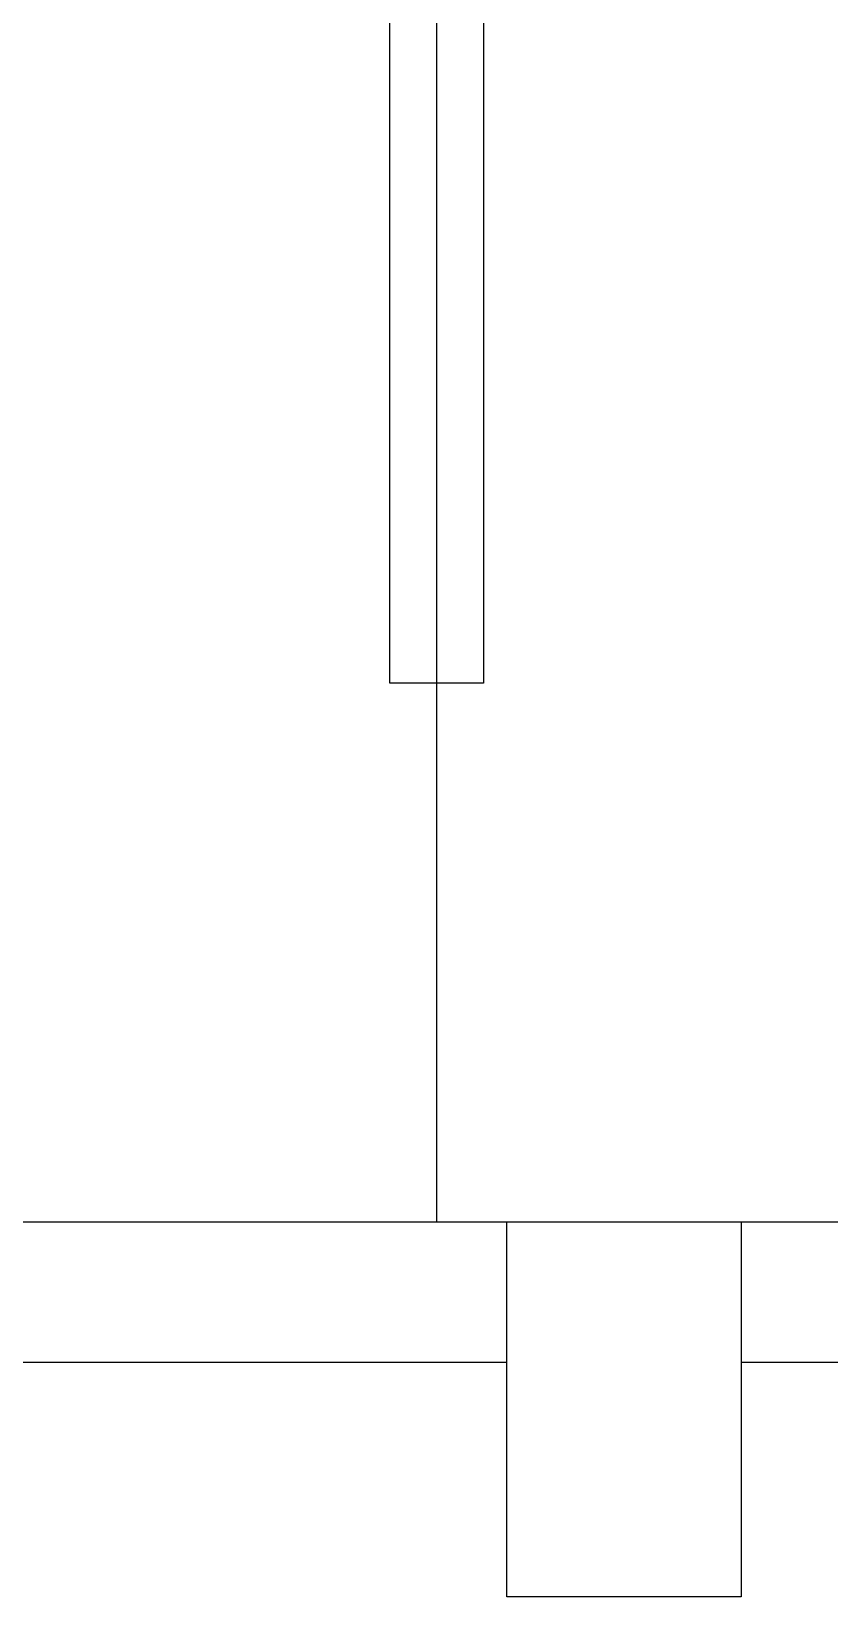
# Model space of a CAD drawing. Header units: millimetres. Extents: x 151130 to 215929, y 2134 to 34533.
# Drawn here: x 156297 to 157149, y 20283 to 21954 of the extents above; entities that cross this region are included whole.
import ezdxf

# ---------------------------------------------------------------- set-up
doc = ezdxf.new("R2010")
doc.units = ezdxf.units.MM
for name, color, linetype in [('bordes', 1, 'Continuous'), ('MUEBLES', 8, 'Continuous'), ('muros', 7, 'Continuous')]:
    doc.layers.add(name, color=color, linetype=linetype)

msp = doc.modelspace()

# ---------------------------------------------------------------- linework, layer by layer
at = {"layer": 'bordes', "color": 5}
for p, q in [((156804.9, 20533.2), (151429.9, 20533.2)), ((159254.9, 20533.2), (157054.9, 20533.2))]:
    msp.add_line(p, q, dxfattribs=at)
at = {"layer": 'MUEBLES', "color": 6}
msp.add_lwpolyline([(156729.9, 23333.2), (156729.9, 20683.2)], dxfattribs=at)
at = {"layer": 'muros', "color": 2}
for p, q in [((151179.9, 20683.2), (160004.9, 20683.2)), ((156804.9, 20283.2), (156804.9, 20683.2)), ((157054.9, 20683.2), (157054.9, 20283.2)), ((157054.9, 20283.2), (156804.9, 20283.2))]:
    msp.add_line(p, q, dxfattribs=at)
at = {"layer": 'muros'}
msp.add_lwpolyline([(156779.9, 22758.2), (156779.9, 21258.2), (156679.9, 21258.2), (156679.9, 22758.2)], close=True, dxfattribs=at)

doc.saveas('drawing.dxf')
